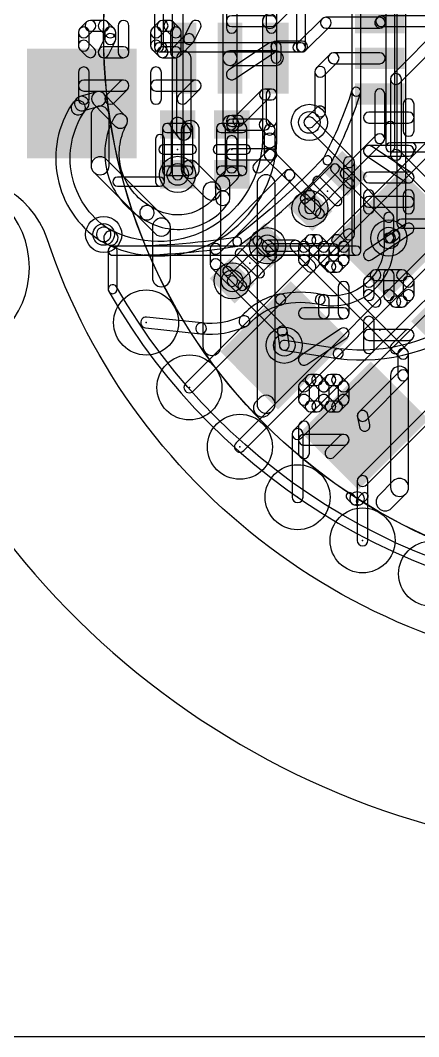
# Model space of a CAD drawing. Extents: x 0 to 2.5, y 0 to 3.1.
# Drawn here: x 1.483 to 1.703, y 0 to 0.562 of the extents above; entities that cross this region are included whole.
import ezdxf

# ---------------------------------------------------------------- set-up
doc = ezdxf.new("R2010")
doc.units = 0
for name, color, linetype in [('1', 22, 'CONTINUOUS'), ('15', 6, 'CONTINUOUS'), ('16', 175, 'CONTINUOUS'), ('17', 82, 'CONTINUOUS'), ('18', 82, 'CONTINUOUS'), ('19', 53, 'CONTINUOUS'), ('20', 7, 'CONTINUOUS'), ('21', 253, 'CONTINUOUS'), ('22', 253, 'CONTINUOUS'), ('23', 7, 'CONTINUOUS'), ('31', 253, 'CONTINUOUS'), ('46', 140, 'CONTINUOUS')]:
    doc.layers.add(name, color=color, linetype=linetype)

# ---------------------------------------------------------------- blocks, each defined once
blk = doc.blocks.new('RECT')
blk.add_solid([(-0.5, -0.5), (0.5, -0.5), (-0.5, 0.5), (0.5, 0.5)])
blk = doc.blocks.new('ROUNDP')
blk.add_circle((0, 0), 0.5)
blk = doc.blocks.new('ROUNDV')
blk.add_circle((0, 0), 0.5)

msp = doc.modelspace()

# ---------------------------------------------------------------- linework, layer by layer
at = {"layer": '1'}
for points in [[(1.66624, 0.692), (1.66624, 0.523, 1), (1.67124, 0.523), (1.67124, 0.692, 1)], [(1.60274, 0.541567), (1.60274, 0.612433, 1), (1.59474, 0.612433), (1.59474, 0.541567, 1)], [(1.649761, 0.563263), (1.636619, 0.550121, 1), (1.640861, 0.545879), (1.654003, 0.55902, 1)], [(1.68174, 0.564142), (1.651882, 0.564142, 1), (1.651882, 0.558142), (1.68174, 0.558142, 1)], [(1.683685, 0.559197), (1.684543, 0.560055, 1), (1.680654, 0.563945), (1.679796, 0.563086, 1)], [(1.682598, 0.559), (1.73074, 0.559, 1), (1.73074, 0.565), (1.682598, 0.565, 1)], [(1.63874, 0.551), (1.624331, 0.551, 1), (1.624331, 0.545), (1.63874, 0.545, 1)], [(1.621581, 0.548), (1.621581, 0.541567, 1), (1.627081, 0.541567), (1.627081, 0.548, 1)], [(1.56915, 0.541567), (1.56915, 0.500189, 1), (1.57715, 0.500189), (1.57715, 0.541567, 1)], [(1.59474, 0.541567), (1.59474, 0.50578, 1), (1.60274, 0.50578), (1.60274, 0.541567, 1)], [(1.59874, 0.537567), (1.624331, 0.537567, 1), (1.624331, 0.545567), (1.59874, 0.545567, 1)], [(1.654076, 0.543578), (1.646619, 0.536121, 1), (1.650861, 0.531879), (1.658318, 0.539335, 1)], [(1.68174, 0.544457), (1.656197, 0.544457, 1), (1.656197, 0.538457), (1.68174, 0.538457, 1)], [(1.64574, 0.534), (1.64574, 0.512, 1), (1.65174, 0.512), (1.65174, 0.534, 1)], [(1.650529, 0.486167, 1), (1.654951, 0.483833, 0.043661), (1.67112, 0.522234, 1), (1.66636, 0.523766, -0.043661)], [(1.67899, 0.521772), (1.67899, 0.497, 1), (1.68449, 0.497), (1.68449, 0.521772, 1)], [(1.517965, 0.511891, 1), (1.511303, 0.516321, 0.414214), (1.526525, 0.440669, 1), (1.530955, 0.447331, -0.414214)], [(1.517669, 0.511501), (1.519669, 0.513832, 1), (1.513598, 0.519042), (1.511598, 0.516711, 1)], [(1.524917, 0.522922), (1.515551, 0.520288, 1), (1.517717, 0.512586), (1.527083, 0.51522, 1)], [(1.540867, 0.50953), (1.528867, 0.521861, 1), (1.523133, 0.516281), (1.535133, 0.50395, 1)], [(1.646619, 0.514121), (1.640619, 0.508121, 1), (1.644861, 0.503879), (1.650861, 0.509879, 1)], [(1.541505, 0.504813, 1), (1.534495, 0.508667, 0.414214), (1.550813, 0.452495, 1), (1.554667, 0.459505, -0.414214)], [(1.576361, 0.502574), (1.572951, 0.507165, 1), (1.566529, 0.502395), (1.569938, 0.497804, 1)], [(1.595912, 0.502951), (1.596912, 0.501951, 1), (1.602569, 0.507608), (1.601569, 0.508608, 1)], [(1.617961, 0.50778), (1.59974, 0.50778, 1), (1.59974, 0.50178), (1.617961, 0.50178, 1)], [(1.622861, 0.504121), (1.620082, 0.506901, 1), (1.615839, 0.502658), (1.618619, 0.499879, 1)], [(1.62374, 0.488), (1.62374, 0.502, 1), (1.61774, 0.502), (1.61774, 0.488, 1)], [(1.679796, 0.498945), (1.660539, 0.479688, 1), (1.664428, 0.475799), (1.683685, 0.495055, 1)], [(1.633861, 0.479121), (1.622861, 0.490121, 1), (1.618619, 0.485879), (1.629619, 0.474879, 1)], [(1.601236, 0.441997, 1), (1.604244, 0.438003, 0.043661), (1.654568, 0.483295, 1), (1.650912, 0.486705, -0.043661)], [(1.592861, 0.433879), (1.633861, 0.474879, 1), (1.629619, 0.479121), (1.588619, 0.438121, 1)], [(1.597569, 0.469392), (1.602569, 0.474392, 1), (1.596912, 0.480049), (1.591912, 0.475049, 1)], [(1.629796, 0.475055), (1.641052, 0.463799, 1), (1.644941, 0.467688), (1.633685, 0.478945, 1)], [(1.688685, 0.455432), (1.664428, 0.479688, 1), (1.660539, 0.475799), (1.684796, 0.451542, 1)], [(1.59874, 0.464), (1.59874, 0.47222, 1), (1.59074, 0.47222), (1.59074, 0.464, 1)], [(1.554989, 0.459308, 1), (1.550491, 0.452692, 0.414214), (1.598048, 0.461751, 1), (1.591432, 0.466249, -0.414214)], [(1.640247, 0.465744), (1.640247, 0.458256, 1), (1.645747, 0.458256), (1.645747, 0.465744, 1)], [(1.68949, 0.442), (1.68949, 0.453487, 1), (1.68399, 0.453487), (1.68399, 0.442, 1)], [(1.68774, 0.44475), (1.68674, 0.44475, 1), (1.68674, 0.43925), (1.68774, 0.43925, 1)], [(1.688367, 0.446036), (1.686015, 0.444142, 1), (1.689465, 0.439858), (1.691817, 0.441752, 1)], [(1.533777, 0.4375, 1), (1.533703, 0.4325, 0.043661), (1.603137, 0.437532, 1), (1.602343, 0.442468, -0.043661)], [(1.59374, 0.427513), (1.59374, 0.436, 1), (1.58774, 0.436), (1.58774, 0.427513, 1)], [(1.634997, 0.440743), (1.619484, 0.440743, 1), (1.619484, 0.434743), (1.634997, 0.434743, 1)], [(1.632875, 0.435622), (1.692619, 0.375879, 1), (1.696861, 0.380121), (1.637118, 0.439865, 1)], [(1.53124, 0.435), (1.53124, 0.413701, 1), (1.53624, 0.413701), (1.53624, 0.435, 1)], [(1.602118, 0.420378), (1.592861, 0.429634, 1), (1.588619, 0.425391), (1.597875, 0.416135, 1)], [(1.598052, 0.416312), (1.625796, 0.388568, 1), (1.629685, 0.392457), (1.601941, 0.420201, 1)], [(1.53591, 0.414943, 1), (1.53157, 0.412459, 0.267949), (1.833061, 0.23687, 1), (1.83308, 0.24187, -0.267949)], [(1.625017, 0.39013), (1.626123, 0.382265, 1), (1.63157, 0.383031), (1.630463, 0.390896, 1)], [(1.69174, 0.378), (1.69174, 0.366, 1), (1.69774, 0.366), (1.69774, 0.378, 1)], [(1.692619, 0.368121), (1.670161, 0.345663, 1), (1.674404, 0.341421), (1.696861, 0.363879, 1)], [(1.669342, 0.342944), (1.670449, 0.337508, 1), (1.676328, 0.338704), (1.675222, 0.34414, 1)]]:
    msp.add_lwpolyline(points, format="xyb", close=True, dxfattribs=at)
at = {"layer": '15'}
for points in [[(1.578358, 0.357225), (1.716861, 0.495729, 1), (1.712619, 0.499972), (1.574115, 0.361468, 1)], [(1.606358, 0.324335), (1.738861, 0.456839, 1), (1.734619, 0.461082), (1.602115, 0.328578, 1)], [(1.736629, 0.437132), (1.634125, 0.335628, 1), (1.638347, 0.331364), (1.740851, 0.432868, 1)], [(1.674358, 0.305375), (1.766861, 0.397879, 1), (1.762619, 0.402121), (1.670115, 0.309617, 1)], [(1.633236, 0.333496), (1.633236, 0.298567, 1), (1.639236, 0.298567), (1.639236, 0.333496, 1)], [(1.675236, 0.274677), (1.675236, 0.307496, 1), (1.669236, 0.307496), (1.669236, 0.274677, 1)]]:
    msp.add_lwpolyline(points, format="xyb", close=True, dxfattribs=at)
at = {"layer": '16'}
for points in [[(1.56674, 0.673), (1.56674, 0.47722, 1), (1.57274, 0.47722), (1.57274, 0.673, 1)], [(1.66624, 0.624), (1.66624, 0.435, 1), (1.67124, 0.435), (1.67124, 0.624, 1)], [(1.69624, 0.45), (1.69624, 0.624, 1), (1.69124, 0.624), (1.69124, 0.45, 1)], [(1.623569, 0.559172), (1.638569, 0.574172, 1), (1.632912, 0.579828), (1.617912, 0.564828, 1)], [(1.62474, 0.496), (1.62474, 0.562, 1), (1.61674, 0.562), (1.61674, 0.496, 1)], [(1.716619, 0.560121), (1.688619, 0.532121, 1), (1.692861, 0.527879), (1.720861, 0.555879, 1)], [(1.68774, 0.53), (1.68774, 0.488, 1), (1.69374, 0.488), (1.69374, 0.53, 1)], [(1.640619, 0.503879), (1.662619, 0.481879, 1), (1.666861, 0.486121), (1.644861, 0.508121, 1)], [(1.534453, 0.445615, 1), (1.531027, 0.438385, 0.541698), (1.624739, 0.49589, 1), (1.616742, 0.49611, -0.541698)], [(1.688619, 0.485879), (1.708619, 0.465879, 1), (1.712861, 0.470121), (1.692861, 0.490121, 1)], [(1.66174, 0.484), (1.66174, 0.444, 1), (1.66774, 0.444), (1.66774, 0.484, 1)], [(2.00874, 0.4525), (1.69374, 0.4525, 1), (1.69374, 0.4475), (2.00874, 0.4475, 1)], [(1.526951, 0.440422), (1.530951, 0.438422, 1), (1.534529, 0.445578), (1.530529, 0.447578, 1)], [(1.649346, 0.410682, 1), (1.648134, 0.405318, 0.515576), (1.689473, 0.442305, 1), (1.684007, 0.441695, -0.515576)], [(1.662619, 0.446121), (1.654362, 0.437865, 1), (1.658605, 0.433622), (1.666861, 0.441879, 1)], [(1.623605, 0.437865), (1.621605, 0.439865, 1), (1.617362, 0.435622), (1.619362, 0.433622, 1)], [(1.656484, 0.438743), (1.621484, 0.438743, 1), (1.621484, 0.432743), (1.656484, 0.432743, 1)], [(1.66874, 0.4375), (1.53374, 0.4375, 1), (1.53374, 0.4325), (1.66874, 0.4325, 1)], [(1.53124, 0.435), (1.53124, 0.413701, 1), (1.53624, 0.413701), (1.53624, 0.435, 1)], [(1.53591, 0.414943, 1), (1.53157, 0.412459, 0.267949), (1.833061, 0.23687, 1), (1.83308, 0.24187, -0.267949)], [(1.627401, 0.405074, 1), (1.626079, 0.410926, 0.160486), (1.604469, 0.39796, 1), (1.609011, 0.39404, -0.160486)], [(1.648134, 0.405318, 1), (1.649346, 0.410682, 0.111541), (1.626134, 0.410682, 1), (1.627346, 0.405318, -0.111541)], [(1.659081, 0.380729, 1), (1.6584, 0.375271, 0.201872), (1.736347, 0.397201, 1), (1.73292, 0.401503, -0.201872)], [(1.55192, 0.392253), (1.582424, 0.389017, 1), (1.583057, 0.394983), (1.552553, 0.398219, 1)], [(1.583057, 0.394983, 1), (1.582424, 0.389017, 0.136258), (1.608007, 0.393281, 1), (1.605473, 0.398719, -0.136258)], [(1.628424, 0.379931), (1.658318, 0.375283, 1), (1.659163, 0.380717), (1.629269, 0.385366, 1)]]:
    msp.add_lwpolyline(points, format="xyb", close=True, dxfattribs=at)
at = {"layer": '19'}
for radius in [0.304381, 0.304281]:
    msp.add_circle((1.833071, 0.554331), radius, dxfattribs=at)
at = {"layer": '20'}
msp.add_line((2.5, 0), (1.2, 0), dxfattribs=at)
at = {"layer": '21'}
for points in [[(1.55687, 0.606528), (1.55687, 0.547472, 1), (1.56187, 0.547472), (1.56187, 0.606528, 1)], [(1.63561, 0.606528), (1.63561, 0.547472, 1), (1.64061, 0.547472), (1.64061, 0.606528, 1)], [(1.55937, 0.544972), (1.561339, 0.544972, 1), (1.561339, 0.549972), (1.55937, 0.549972, 1)], [(1.63811, 0.549972), (1.636142, 0.549972, 1), (1.636142, 0.544972), (1.63811, 0.544972, 1)], [(1.690146, 0.492244), (1.690146, 0.504055, 1), (1.685146, 0.504055), (1.685146, 0.492244, 1)], [(1.562441, 0.47313), (1.562441, 0.496752, 1), (1.557441, 0.496752), (1.557441, 0.47313, 1)], [(1.561866, 0.4885), (1.577614, 0.4885, 1), (1.577614, 0.4935), (1.561866, 0.4935, 1)], [(1.591866, 0.4885), (1.607614, 0.4885, 1), (1.607614, 0.4935), (1.591866, 0.4935, 1)], [(1.687646, 0.489744), (1.699457, 0.489744, 1), (1.699457, 0.494744), (1.687646, 0.494744, 1)], [(1.536319, 0.47063), (1.559941, 0.47063, 1), (1.559941, 0.47563), (1.536319, 0.47563, 1)], [(1.660076, 0.4642), (1.64894, 0.475335, 1), (1.645405, 0.4718), (1.65654, 0.460664, 1)], [(1.602405, 0.4318), (1.61354, 0.420664, 1), (1.617076, 0.4242), (1.60594, 0.435335, 1)], [(1.669213, 0.29774), (1.666429, 0.300524, 1), (1.663645, 0.29774), (1.666429, 0.294956, 1)], [(1.671997, 0.294956), (1.67478, 0.29774, 1), (1.671996, 0.300524), (1.669213, 0.29774, 1)]]:
    msp.add_lwpolyline(points, format="xyb", close=True, dxfattribs=at)
msp.add_circle((1.669213, 0.29774), 0.003937, dxfattribs=at)
at = {"layer": '22'}
for points in [[(1.60274, 0.558346), (1.60274, 0.565686, 1), (1.59674, 0.565686), (1.59674, 0.558346, 1)], [(1.624759, 0.558346), (1.624759, 0.565686, 1), (1.618759, 0.565686), (1.618759, 0.558346, 1)], [(1.59974, 0.559016), (1.621759, 0.559016, 1), (1.621759, 0.565016), (1.59974, 0.565016, 1)], [(1.519289, 0.561582), (1.515619, 0.557913, 1), (1.519861, 0.55367), (1.523531, 0.55734, 1)], [(1.51474, 0.555791), (1.51474, 0.548452, 1), (1.52074, 0.548452), (1.52074, 0.555791, 1)], [(1.52875, 0.562461), (1.52141, 0.562461, 1), (1.52141, 0.556461), (1.52875, 0.556461, 1)], [(1.534541, 0.557913), (1.530871, 0.561582, 1), (1.526628, 0.55734), (1.530298, 0.55367, 1)], [(1.535419, 0.552122), (1.535419, 0.555791, 1), (1.529419, 0.555791), (1.529419, 0.552122, 1)], [(1.536759, 0.559461), (1.536759, 0.544782, 1), (1.542759, 0.544782), (1.542759, 0.559461, 1)], [(1.559861, 0.55367), (1.563531, 0.55734, 1), (1.559289, 0.561582), (1.555619, 0.557913, 1)], [(1.56074, 0.548452), (1.56074, 0.555791, 1), (1.55474, 0.555791), (1.55474, 0.548452, 1)], [(1.56141, 0.556461), (1.56508, 0.556461, 1), (1.56508, 0.562461), (1.56141, 0.562461, 1)], [(1.562958, 0.55734), (1.566628, 0.55367, 1), (1.570871, 0.557913), (1.567201, 0.561582, 1)], [(1.56575, 0.555791), (1.56575, 0.544782, 1), (1.57175, 0.544782), (1.57175, 0.555791, 1)], [(1.577076, 0.560803), (1.573406, 0.553463, 1), (1.578772, 0.55078), (1.582442, 0.558119, 1)], [(1.515619, 0.54633), (1.519289, 0.542661, 1), (1.523531, 0.546903), (1.519861, 0.550573, 1)], [(1.531433, 0.54344), (1.535103, 0.55078, 1), (1.529736, 0.553463), (1.526066, 0.546124, 1)], [(1.563531, 0.546903), (1.559861, 0.550573, 1), (1.555619, 0.54633), (1.559289, 0.542661, 1)], [(1.573968, 0.554243), (1.566628, 0.546903, 1), (1.570871, 0.542661), (1.57821, 0.55, 1)], [(1.539759, 0.547782), (1.52875, 0.547782, 1), (1.52875, 0.541782), (1.539759, 0.541782, 1)], [(1.56875, 0.547782), (1.56141, 0.547782, 1), (1.56141, 0.541782), (1.56875, 0.541782, 1)], [(1.601404, 0.530068), (1.623423, 0.544747, 1), (1.620095, 0.549739), (1.598076, 0.53506, 1)], [(1.52074, 0.519), (1.52074, 0.533679, 1), (1.51474, 0.533679), (1.51474, 0.519, 1)], [(1.56074, 0.519), (1.56074, 0.533679, 1), (1.55474, 0.533679), (1.55474, 0.519, 1)], [(1.539759, 0.52934), (1.51774, 0.52934, 1), (1.51774, 0.52334), (1.539759, 0.52334, 1)], [(1.534541, 0.516879), (1.54188, 0.524218, 1), (1.537638, 0.528461), (1.530298, 0.521121, 1)], [(1.579759, 0.52934), (1.55774, 0.52934, 1), (1.55774, 0.52334), (1.579759, 0.52334, 1)], [(1.574541, 0.516879), (1.58188, 0.524218, 1), (1.577638, 0.528461), (1.570298, 0.521121, 1)], [(1.615968, 0.523582), (1.601289, 0.508903, 1), (1.605531, 0.504661), (1.62021, 0.51934, 1)], [(1.621759, 0.524461), (1.618089, 0.524461, 1), (1.618089, 0.518461), (1.621759, 0.518461, 1)], [(1.624759, 0.506782), (1.624759, 0.521461, 1), (1.618759, 0.521461), (1.618759, 0.506782, 1)], [(1.700759, 0.501316), (1.700759, 0.515995, 1), (1.694759, 0.515995), (1.694759, 0.501316, 1)], [(1.52174, 0.51), (1.52174, 0.482, 1), (1.53174, 0.482), (1.53174, 0.51, 1)], [(1.57174, 0.502), (1.57174, 0.48, 1), (1.58174, 0.48), (1.58174, 0.502, 1)], [(1.60341, 0.509782), (1.59974, 0.509782, 1), (1.59974, 0.503782), (1.60341, 0.503782, 1)], [(1.67574, 0.505656), (1.697759, 0.505656, 1), (1.697759, 0.511656), (1.67574, 0.511656, 1)], [(1.60274, 0.481), (1.60274, 0.495679, 1), (1.59674, 0.495679), (1.59674, 0.481, 1)], [(1.621759, 0.49134), (1.59974, 0.49134, 1), (1.59974, 0.48534), (1.621759, 0.48534, 1)], [(1.616541, 0.478879), (1.62388, 0.486218, 1), (1.619638, 0.490461), (1.612298, 0.483121, 1)], [(1.699423, 0.47803), (1.677404, 0.492709, 1), (1.674076, 0.487717), (1.696095, 0.473038, 1)], [(1.67574, 0.487213), (1.697759, 0.487213, 1), (1.697759, 0.493213), (1.67574, 0.493213, 1)], [(1.523205, 0.478464), (1.557205, 0.444464, 1), (1.564276, 0.451536), (1.530276, 0.485536, 1)], [(1.573205, 0.476464), (1.585205, 0.464464, 1), (1.592276, 0.471536), (1.580276, 0.483536, 1)], [(1.67574, 0.472534), (1.697759, 0.472534, 1), (1.697759, 0.478534), (1.67574, 0.478534, 1)], [(1.58374, 0.468), (1.58374, 0.382, 1), (1.59374, 0.382), (1.59374, 0.468, 1)], [(1.61374, 0.472), (1.61374, 0.35, 1), (1.62374, 0.35), (1.62374, 0.472, 1)], [(1.67874, 0.458346), (1.67874, 0.465686, 1), (1.67274, 0.465686), (1.67274, 0.458346, 1)], [(1.700759, 0.458346), (1.700759, 0.465686, 1), (1.694759, 0.465686), (1.694759, 0.458346, 1)], [(1.67574, 0.459016), (1.697759, 0.459016, 1), (1.697759, 0.465016), (1.67574, 0.465016, 1)], [(1.55574, 0.448), (1.55574, 0.42, 1), (1.56574, 0.42), (1.56574, 0.448, 1)], [(1.677404, 0.430068), (1.699423, 0.444747, 1), (1.696095, 0.449739), (1.674076, 0.43506, 1)], [(1.641289, 0.442928), (1.637619, 0.439259, 1), (1.641861, 0.435016), (1.645531, 0.438686, 1)], [(1.63674, 0.437137), (1.63674, 0.429798, 1), (1.64274, 0.429798), (1.64274, 0.437137, 1)], [(1.64708, 0.443807), (1.64341, 0.443807, 1), (1.64341, 0.437807), (1.64708, 0.437807, 1)], [(1.652871, 0.439259), (1.649201, 0.442928, 1), (1.644958, 0.438686), (1.648628, 0.435016, 1)], [(1.65375, 0.429798), (1.65375, 0.437137, 1), (1.64775, 0.437137), (1.64775, 0.429798, 1)], [(1.655968, 0.438686), (1.659638, 0.435016, 1), (1.66388, 0.439259), (1.66021, 0.442928, 1)], [(1.658759, 0.437137), (1.658759, 0.429798, 1), (1.664759, 0.429798), (1.664759, 0.437137, 1)], [(1.637619, 0.427676), (1.641289, 0.424007, 1), (1.645531, 0.428249), (1.641861, 0.431919, 1)], [(1.656541, 0.428249), (1.652871, 0.431919, 1), (1.648628, 0.427676), (1.652298, 0.424007, 1)], [(1.658089, 0.429128), (1.654419, 0.429128, 1), (1.654419, 0.423128), (1.658089, 0.423128, 1)], [(1.659638, 0.431919), (1.655968, 0.428249, 1), (1.66021, 0.424007), (1.66388, 0.427676, 1)], [(1.677861, 0.41567), (1.681531, 0.41934, 1), (1.677289, 0.423582), (1.673619, 0.419913, 1)], [(1.67941, 0.418461), (1.694089, 0.418461, 1), (1.694089, 0.424461), (1.67941, 0.424461, 1)], [(1.68975, 0.410452), (1.68975, 0.421461, 1), (1.68375, 0.421461), (1.68375, 0.410452, 1)], [(1.691968, 0.41934), (1.695638, 0.41567, 1), (1.69988, 0.419913), (1.69621, 0.423582, 1)], [(1.664759, 0.400346), (1.664759, 0.415025, 1), (1.658759, 0.415025), (1.658759, 0.400346, 1)], [(1.67874, 0.410452), (1.67874, 0.417791, 1), (1.67274, 0.417791), (1.67274, 0.410452, 1)], [(1.694759, 0.417791), (1.694759, 0.410452, 1), (1.700759, 0.410452), (1.700759, 0.417791, 1)], [(1.65375, 0.400346), (1.65375, 0.407686, 1), (1.64775, 0.407686), (1.64775, 0.400346, 1)], [(1.681531, 0.408903), (1.677861, 0.412573, 1), (1.673619, 0.40833), (1.677289, 0.404661, 1)], [(1.692541, 0.408903), (1.688871, 0.412573, 1), (1.684628, 0.40833), (1.688298, 0.404661, 1)], [(1.695638, 0.412573), (1.691968, 0.408903, 1), (1.69621, 0.404661), (1.69988, 0.40833, 1)], [(1.694089, 0.409782), (1.690419, 0.409782, 1), (1.690419, 0.403782), (1.694089, 0.403782, 1)], [(1.63974, 0.397346), (1.661759, 0.397346, 1), (1.661759, 0.403346), (1.63974, 0.403346, 1)], [(1.67874, 0.381), (1.67874, 0.395679, 1), (1.67274, 0.395679), (1.67274, 0.381, 1)], [(1.641404, 0.372068), (1.663423, 0.386747, 1), (1.660095, 0.391739), (1.638076, 0.37706, 1)], [(1.697759, 0.39134), (1.67574, 0.39134, 1), (1.67574, 0.38534), (1.697759, 0.38534, 1)], [(1.692541, 0.378879), (1.69988, 0.386218, 1), (1.695638, 0.390461), (1.688298, 0.383121, 1)], [(1.641289, 0.365582), (1.637619, 0.361913, 1), (1.641861, 0.35767), (1.645531, 0.36134, 1)], [(1.64708, 0.366461), (1.64341, 0.366461, 1), (1.64341, 0.360461), (1.64708, 0.360461, 1)], [(1.652871, 0.361913), (1.649201, 0.365582, 1), (1.644958, 0.36134), (1.648628, 0.35767, 1)], [(1.652298, 0.365582), (1.648628, 0.361913, 1), (1.652871, 0.35767), (1.656541, 0.36134, 1)], [(1.658089, 0.366461), (1.654419, 0.366461, 1), (1.654419, 0.360461), (1.658089, 0.360461, 1)], [(1.66388, 0.361913), (1.66021, 0.365582, 1), (1.655968, 0.36134), (1.659638, 0.35767, 1)], [(1.68774, 0.366), (1.68774, 0.304, 1), (1.69774, 0.304), (1.69774, 0.366, 1)], [(1.63674, 0.359791), (1.63674, 0.352452, 1), (1.64274, 0.352452), (1.64274, 0.359791, 1)], [(1.65375, 0.352452), (1.65375, 0.359791, 1), (1.64775, 0.359791), (1.64775, 0.352452, 1)], [(1.664759, 0.352452), (1.664759, 0.359791, 1), (1.658759, 0.359791), (1.658759, 0.352452, 1)], [(1.615205, 0.353536), (1.613205, 0.351536, 1), (1.620276, 0.344464), (1.622276, 0.346464, 1)], [(1.637619, 0.35033), (1.641289, 0.346661, 1), (1.645531, 0.350903), (1.641861, 0.354573, 1)], [(1.649201, 0.346661), (1.652871, 0.35033, 1), (1.648628, 0.354573), (1.644958, 0.350903, 1)], [(1.648628, 0.35033), (1.652298, 0.346661, 1), (1.656541, 0.350903), (1.652871, 0.354573, 1)], [(1.66021, 0.346661), (1.66388, 0.35033, 1), (1.659638, 0.354573), (1.655968, 0.350903, 1)], [(1.64341, 0.345782), (1.64708, 0.345782, 1), (1.64708, 0.351782), (1.64341, 0.351782, 1)], [(1.654419, 0.345782), (1.658089, 0.345782, 1), (1.658089, 0.351782), (1.654419, 0.351782, 1)], [(1.64274, 0.323), (1.64274, 0.337679, 1), (1.63674, 0.337679), (1.63674, 0.323, 1)], [(1.661759, 0.33334), (1.63974, 0.33334, 1), (1.63974, 0.32734), (1.661759, 0.32734, 1)], [(1.656541, 0.320879), (1.66388, 0.328218, 1), (1.659638, 0.332461), (1.652298, 0.325121, 1)], [(1.689205, 0.307536), (1.681205, 0.299536, 1), (1.688276, 0.292464), (1.696276, 0.300464, 1)]]:
    msp.add_lwpolyline(points, format="xyb", close=True, dxfattribs=at)
at = {"layer": '23'}
for points in [[(1.690146, 0.492244), (1.690146, 0.689094, 1), (1.685146, 0.689094), (1.685146, 0.492244, 1)], [(1.56187, 0.547472), (1.56187, 0.606528, 1), (1.55687, 0.606528), (1.55687, 0.547472, 1)], [(1.63561, 0.606528), (1.63561, 0.547472, 1), (1.64061, 0.547472), (1.64061, 0.606528, 1)], [(1.63811, 0.549972), (1.55937, 0.549972, 1), (1.55937, 0.544972), (1.63811, 0.544972, 1)], [(1.566335, 0.479189), (1.566335, 0.502811, 1), (1.561335, 0.502811), (1.561335, 0.479189, 1)], [(1.563835, 0.500311), (1.575646, 0.500311, 1), (1.575646, 0.505311), (1.563835, 0.505311, 1)], [(1.573146, 0.502811), (1.573146, 0.479189, 1), (1.578146, 0.479189), (1.578146, 0.502811, 1)], [(1.596335, 0.479189), (1.596335, 0.502811, 1), (1.591335, 0.502811), (1.591335, 0.479189, 1)], [(1.593835, 0.500311), (1.605646, 0.500311, 1), (1.605646, 0.505311), (1.593835, 0.505311, 1)], [(1.603146, 0.502811), (1.603146, 0.479189, 1), (1.608146, 0.479189), (1.608146, 0.502811, 1)], [(1.884496, 0.494744), (1.687646, 0.494744, 1), (1.687646, 0.489744), (1.884496, 0.489744, 1)], [(1.575646, 0.481689), (1.563835, 0.481689, 1), (1.563835, 0.476689), (1.575646, 0.476689, 1)], [(1.605646, 0.481689), (1.593835, 0.481689, 1), (1.593835, 0.476689), (1.605646, 0.476689, 1)], [(1.64198, 0.462056), (1.658684, 0.47876, 1), (1.655148, 0.482295), (1.638445, 0.465592, 1)], [(1.655148, 0.47876), (1.6635, 0.470408, 1), (1.667035, 0.473944), (1.658684, 0.482295, 1)], [(1.6635, 0.473944), (1.646796, 0.45724, 1), (1.650332, 0.453705), (1.667035, 0.470408, 1)], [(1.650332, 0.45724), (1.64198, 0.465592, 1), (1.638445, 0.462056), (1.646796, 0.453705, 1)], [(1.59898, 0.422056), (1.615684, 0.43876, 1), (1.612148, 0.442295), (1.595445, 0.425592, 1)], [(1.612148, 0.43876), (1.6205, 0.430408, 1), (1.624035, 0.433944), (1.615684, 0.442295, 1)], [(1.6205, 0.433944), (1.603796, 0.41724, 1), (1.607332, 0.413705), (1.624035, 0.430408, 1)], [(1.607332, 0.41724), (1.59898, 0.425592, 1), (1.595445, 0.422056), (1.603796, 0.413705, 1)]]:
    msp.add_lwpolyline(points, format="xyb", close=True, dxfattribs=at)
for p in [(1.56974, 0.491), (1.59974, 0.491), (1.65274, 0.468), (1.60974, 0.428), (1.552236, 0.395236), (1.68174, 0.391), (1.576236, 0.359346), (1.604236, 0.326457), (1.636236, 0.298567), (1.672236, 0.274677)]:
    msp.add_point(p, dxfattribs=at)
at = {"layer": '46'}
for points in [[(1.35, 0.375591), (1.4376, 0.375591, 1), (1.4376, 0.475591), (1.35, 0.475591, 1)], [(1.497402, 0.441498, 1), (1.402598, 0.409683, 0.32219), (1.833057, 0.1, 1), (1.833084, 0.2, -0.32219)]]:
    msp.add_lwpolyline(points, format="xyb", close=True, dxfattribs=at)

# ---------------------------------------------------------------- block references
at = {"layer": '1'}
for p, xscale, yscale, rotation in [((1.68174, 0.561142), 0.011811, 0.027559, 90), ((1.57315, 0.541567), 0.03937, 0.01378, 270), ((1.59874, 0.541567), 0.03937, 0.01378, 270), ((1.624331, 0.541567), 0.03937, 0.01378, 270), ((1.516634, 0.516437), 0.06063, 0.06063, 180), ((1.68174, 0.541457), 0.011811, 0.027559, 90), ((1.68174, 0.521772), 0.011811, 0.027559, 90), ((1.56974, 0.50478), 0.015748, 0.019685, 90), ((1.59974, 0.50478), 0.015748, 0.019685, 90), ((1.662484, 0.477743), 0.015748, 0.019685, 225), ((1.56974, 0.47722), 0.015748, 0.019685, 90), ((1.59974, 0.47722), 0.015748, 0.019685, 90), ((1.690092, 0.443894), 0.055118, 0.045276, 45), ((1.642997, 0.458256), 0.015748, 0.019685, 225), ((1.619484, 0.437743), 0.015748, 0.019685, 45), ((1.734634, 0.399352), 0.055118, 0.045276, 45), ((1.599997, 0.418256), 0.015748, 0.019685, 45), ((1.628846, 0.382648), 0.055118, 0.045276, 45), ((1.673388, 0.338106), 0.055118, 0.045276, 45)]:
    msp.add_blockref('RECT', p, dxfattribs=dict(at, xscale=xscale, yscale=yscale, rotation=rotation))
at = {"layer": '17', "xscale": 0.036, "yscale": 0.036}
for p in [(1.552236, 0.395236), (1.552236, 0.395236), (1.552236, 0.395236), (1.552236, 0.395236), (1.576236, 0.359346), (1.576236, 0.359346), (1.576236, 0.359346), (1.576236, 0.359346), (1.604236, 0.326457), (1.604236, 0.326457), (1.604236, 0.326457), (1.604236, 0.326457), (1.636236, 0.298567), (1.636236, 0.298567), (1.636236, 0.298567), (1.636236, 0.298567), (1.672236, 0.274677), (1.672236, 0.274677), (1.672236, 0.274677), (1.672236, 0.274677), (1.710236, 0.256228), (1.710236, 0.256228), (1.710236, 0.256228), (1.710236, 0.256228)]:
    msp.add_blockref('ROUNDP', p, dxfattribs=at)
at = {"layer": '18'}
for p, xscale, yscale in [((1.64274, 0.506), 0.02, 0.02), ((1.64274, 0.506), 0.02, 0.02), ((1.64274, 0.506), 0.012, 0.012), ((1.64274, 0.506), 0.012, 0.012), ((1.56974, 0.47722), 0.02, 0.02), ((1.56974, 0.47722), 0.02, 0.02), ((1.56974, 0.47722), 0.012, 0.012), ((1.56974, 0.47722), 0.012, 0.012), ((1.642997, 0.458256), 0.02, 0.02), ((1.642997, 0.458256), 0.02, 0.02), ((1.642997, 0.458256), 0.012, 0.012), ((1.642997, 0.458256), 0.012, 0.012), ((1.52874, 0.444), 0.02, 0.02), ((1.52874, 0.444), 0.02, 0.02), ((1.52874, 0.444), 0.012, 0.012), ((1.52874, 0.444), 0.012, 0.012), ((1.68674, 0.442), 0.02, 0.02), ((1.68674, 0.442), 0.02, 0.02), ((1.619484, 0.437743), 0.02, 0.02), ((1.619484, 0.437743), 0.02, 0.02), ((1.68674, 0.442), 0.012, 0.012), ((1.68674, 0.442), 0.012, 0.012), ((1.619484, 0.437743), 0.012, 0.012), ((1.619484, 0.437743), 0.012, 0.012), ((1.599997, 0.418256), 0.02, 0.02), ((1.599997, 0.418256), 0.02, 0.02), ((1.599997, 0.418256), 0.012, 0.012), ((1.599997, 0.418256), 0.012, 0.012), ((1.628846, 0.382648), 0.02, 0.02), ((1.628846, 0.382648), 0.02, 0.02), ((1.628846, 0.382648), 0.012, 0.012), ((1.628846, 0.382648), 0.012, 0.012)]:
    msp.add_blockref('ROUNDV', p, dxfattribs=dict(at, xscale=xscale, yscale=yscale))
at = {"layer": '31'}
for p, xscale, yscale, rotation in [((1.68174, 0.561142), 0.009811, 0.025559, 90), ((1.57315, 0.541567), 0.03737, 0.01178, 270), ((1.59874, 0.541567), 0.03737, 0.01178, 270), ((1.624331, 0.541567), 0.03737, 0.01178, 270), ((1.516634, 0.516437), 0.05863, 0.05863, 180), ((1.68174, 0.541457), 0.009811, 0.025559, 90), ((1.68174, 0.521772), 0.009811, 0.025559, 90), ((1.56974, 0.50478), 0.013748, 0.017685, 90), ((1.59974, 0.50478), 0.013748, 0.017685, 90), ((1.56974, 0.47722), 0.013748, 0.017685, 90), ((1.59974, 0.47722), 0.013748, 0.017685, 90), ((1.662484, 0.477743), 0.013748, 0.017685, 225), ((1.690092, 0.443894), 0.053118, 0.043276, 45), ((1.642997, 0.458256), 0.013748, 0.017685, 225), ((1.619484, 0.437743), 0.013748, 0.017685, 45), ((1.734634, 0.399352), 0.053118, 0.043276, 45), ((1.599997, 0.418256), 0.013748, 0.017685, 45), ((1.628846, 0.382648), 0.053118, 0.043276, 45), ((1.673388, 0.338106), 0.053118, 0.043276, 45)]:
    msp.add_blockref('RECT', p, dxfattribs=dict(at, xscale=xscale, yscale=yscale, rotation=rotation))

doc.saveas('drawing.dxf')
